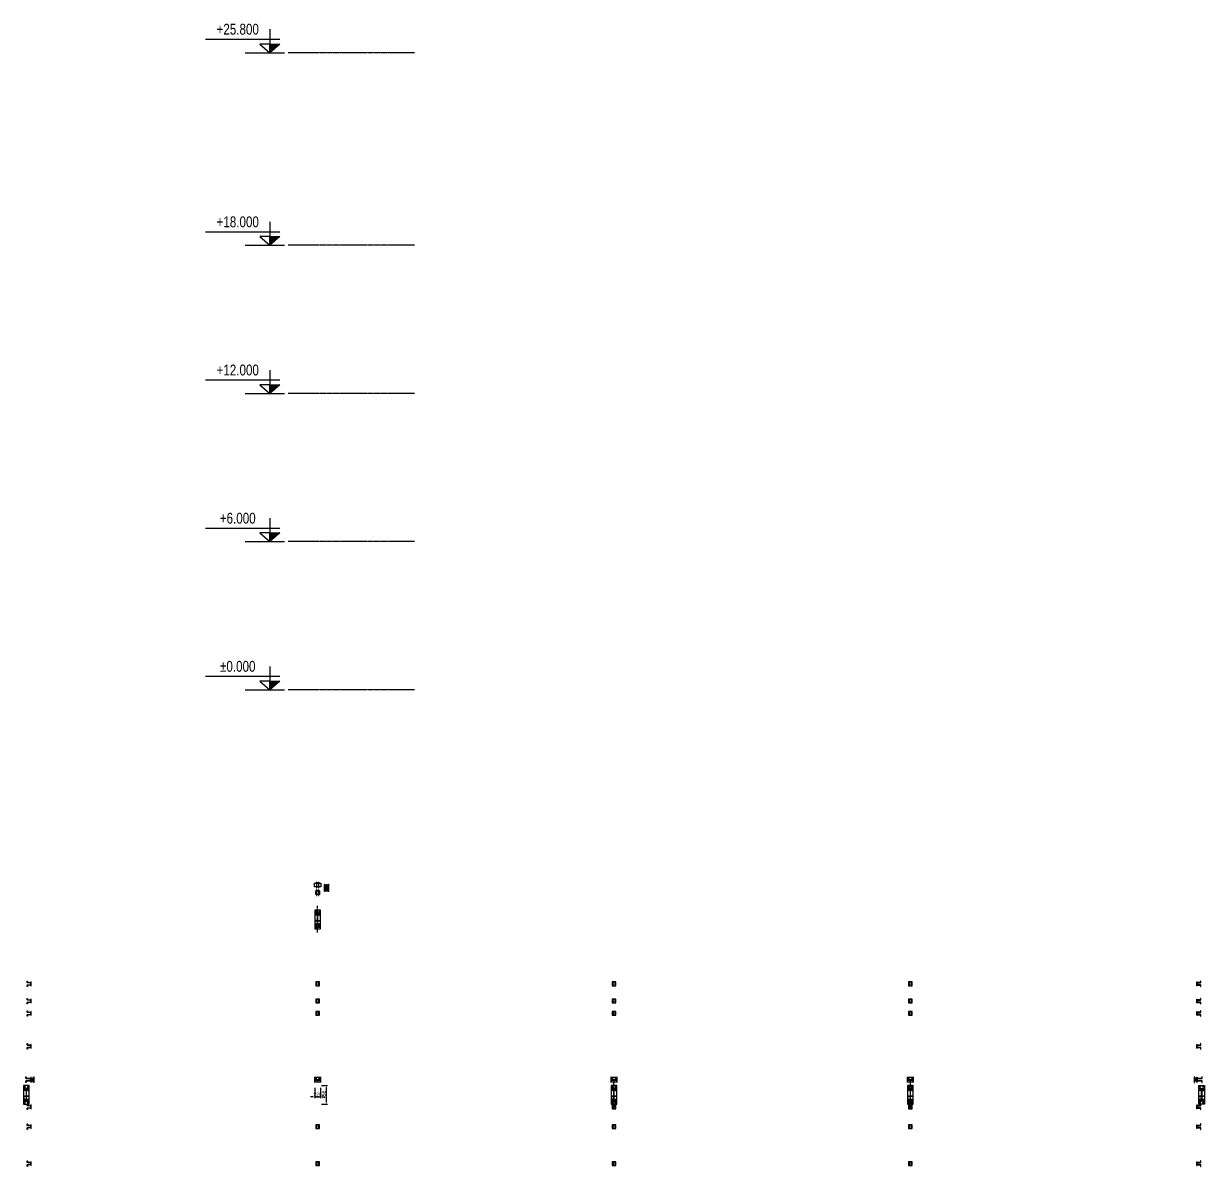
# Model space of a CAD drawing. Header units: millimetres. Extents: x -9238 to 1183474, y -200395 to 125651.
# Drawn here: x 1135664 to 1183474, y -187952 to -141676 of the extents above; entities that cross this region are included whole.
import ezdxf
from ezdxf.enums import TextEntityAlignment as Align

# ---------------------------------------------------------------- set-up
doc = ezdxf.new("R2010")
doc.units = ezdxf.units.MM
doc.header["$LTSCALE"] = 5
doc.header["$PDMODE"] = 35
doc.header["$PDSIZE"] = 5
doc.linetypes.add('CENTER', pattern=[2, 1.25, -0.25, 0.25, -0.25])
doc.linetypes.add('HIDDEN', pattern=[0.375, 0.25, -0.125])
for name, color, linetype in [('10_Steel_QHP', 7, 'Continuous'), ('17_Steel section_QHP', 210, 'Continuous'), ('18_Steel plate_QHP', 140, 'Continuous'), ('19_Bolt_QHP', 2, 'Continuous'), ('1_Gridline_QHP', 251, 'CENTER'), ('26_Checker plate_QHP', 146, 'Continuous'), ('2_Hidden_QHP', 8, 'HIDDEN'), ('4_Text data_QHP', 255, 'Continuous'), ('9_Dim_QHP', 7, 'Continuous')]:
    doc.layers.add(name, color=color, linetype=linetype)
doc.styles.add('VNI', font='vn_vni.shx', dxfattribs={"width": 0.8})
doc.dimstyles.new('QHP 1-50', dxfattribs={"dimscale": 50, "dimtxt": 3, "dimasz": 1.75, "dimexe": 1, "dimexo": 1, "dimgap": 0.5, "dimtad": 1, "dimdec": 0, "dimzin": 0, "dimdsep": 46, "dimtxsty": 'VNI', "dimcen": 4, "dimdle": 1, "dimclrd": 251, "dimclre": 251, "dimclrt": 255, "dimazin": 0, "dimtfac": 1, "dimtdec": 0, "dimtix": 1, "dimtmove": 2, "dimatfit": 3, "dimldrblk": 'OPEN30', "dimfxl": 7.5, "dimfxlon": 1, "dimtolj": 1, "dimtzin": 0, "dimarcsym": 0})
pattern_1 = [(45, (-1213860.482, -121851.399), (-13.47038418, 13.47038418), []), (45, (-1213851.502, -121851.399), (-13.47038418, 13.47038418), [])]
pattern_2 = [(45, (-78083.88, -307284.343), (-13.47038418, 13.47038418), []), (45, (-78074.9, -307284.343), (-13.47038418, 13.47038418), [])]
pattern_3 = [(45, (-1121545.437, -584787.4727), (-2.2450640303, 2.2450640303), [])]
pattern_4 = [(45, (-1120681.2776, -582107.4727), (-2.2450640303, 2.2450640303), [])]
pattern_5 = [(45, (-1120681.2776, -583437.4727), (-2.2450640303, 2.2450640303), [])]
pattern_6 = [(45, (-1120681.2776, -585887.4727), (-2.2450640303, 2.2450640303), [])]
pattern_7 = [(45, (-1120681.2776, -586687.4727), (-2.2450640303, 2.2450640303), [])]
pattern_8 = [(45, (-1120681.2776, -588187.4727), (-2.2450640303, 2.2450640303), [])]
pattern_9 = [(45, (-1120681.2776, -580907.4727), (-2.2450640303, 2.2450640303), [])]
pattern_10 = [(45, (-1120681.2776, -581607.4727), (-2.2450640303, 2.2450640303), [])]

# ---------------------------------------------------------------- blocks, each defined once
blk = doc.blocks.new('TT_AB_M30_B_QHP')
at = {"layer": '19_Bolt_QHP'}
for p, q in [((-27, 0), (27, 0)), ((0, 27), (0, -27))]:
    blk.add_line(p, q, dxfattribs=at)
at = {"layer": '19_Bolt_QHP', "flags": 128}
for points in [[(-27, 27, 0.5, 0.5, 0), (27, -27, 2, 2, 0)], [(27, 27, 0.5, 0.5, 0), (-27, -27, 2, 2, 0)]]:
    blk.add_lwpolyline(points, format="xyseb", dxfattribs=at)
at = {"layer": '19_Bolt_QHP'}
blk.add_circle((0, 0), 15, dxfattribs=at)
blk = doc.blocks.new('AB-001')
at = {"layer": '17_Steel section_QHP'}
h = blk.add_hatch(dxfattribs=at)
h.set_pattern_fill('ANSI32', color=256, scale=2)
h.set_pattern_definition(pattern_1)
h.paths.add_polyline_path([(-88, 120), (88, 120), (88, 128), (2, 128), (2, 628), (88, 628), (88, 636), (-88, 636), (-88, 628), (-2, 628), (-2, 128), (-88, 128)])
blk.add_lwpolyline([(-88, 120), (88, 120), (88, 128), (2, 128), (2, 628), (88, 628), (88, 636), (-88, 636), (-88, 628), (-2, 628), (-2, 128), (-88, 128)], close=True, dxfattribs=at)
at = {"layer": '18_Steel plate_QHP'}
blk.add_lwpolyline([(-112, 0), (112, 0), (112, 756), (-112, 756)], close=True, dxfattribs=at)
at = {"layer": '1_Gridline_QHP'}
blk.add_line((0, -154), (0, 930), dxfattribs=at)
at = {"layer": '19_Bolt_QHP'}
for p in [(-60, 696), (-60, 566)]:
    blk.add_blockref('TT_AB_M30_B_QHP', p, dxfattribs=at)
at = {"layer": '19_Bolt_QHP', "xscale": -1}
for p in [(60, 696), (60, 566)]:
    blk.add_blockref('TT_AB_M30_B_QHP', p, dxfattribs=at)
at = {"layer": '19_Bolt_QHP', "xscale": -1, "rotation": 180}
for p in [(-60, 320), (-60, 190), (-60, 60)]:
    blk.add_blockref('TT_AB_M30_B_QHP', p, dxfattribs=at)
at = {"layer": '19_Bolt_QHP', "rotation": 180}
for p in [(60, 320), (60, 190), (60, 60)]:
    blk.add_blockref('TT_AB_M30_B_QHP', p, dxfattribs=at)
blk = doc.blocks.new('A$Cb48cd430')
at = {"layer": '17_Steel section_QHP'}
h = blk.add_hatch(dxfattribs=at)
h.set_pattern_fill('ANSI32', color=256, scale=2)
h.set_pattern_definition(pattern_1)
h.paths.add_polyline_path([(-88, 120), (88, 120), (88, 128), (2, 128), (2, 628), (88, 628), (88, 636), (-88, 636), (-88, 628), (-2, 628), (-2, 128), (-88, 128)])
blk.add_lwpolyline([(-88, 120), (88, 120), (88, 128), (2, 128), (2, 628), (88, 628), (88, 636), (-88, 636), (-88, 628), (-2, 628), (-2, 128), (-88, 128)], close=True, dxfattribs=at)
at = {"layer": '18_Steel plate_QHP'}
blk.add_lwpolyline([(-112, 0), (112, 0), (112, 756), (-112, 756)], close=True, dxfattribs=at)
at = {"layer": '1_Gridline_QHP'}
blk.add_line((0, -154), (0, 930), dxfattribs=at)
at = {"layer": '19_Bolt_QHP'}
for p in [(-60, 696), (-60, 566)]:
    blk.add_blockref('TT_AB_M30_B_QHP', p, dxfattribs=at)
at = {"layer": '19_Bolt_QHP', "xscale": -1}
for p in [(60, 696), (60, 566)]:
    blk.add_blockref('TT_AB_M30_B_QHP', p, dxfattribs=at)
at = {"layer": '19_Bolt_QHP', "xscale": -1, "rotation": 180}
for p in [(-60, 320), (-60, 190), (-60, 60)]:
    blk.add_blockref('TT_AB_M30_B_QHP', p, dxfattribs=at)
at = {"layer": '19_Bolt_QHP', "rotation": 180}
for p in [(60, 320), (60, 190), (60, 60)]:
    blk.add_blockref('TT_AB_M30_B_QHP', p, dxfattribs=at)
blk = doc.blocks.new('*D103')
at = {"layer": '9_Dim_QHP', "color": 251, "lineweight": -2, "transparency": 16777216}
for p, q in [((1147732, -184677), (1147968, -184677)), ((1147918, -184764), (1147918, -185345)), ((1147732, -185433), (1147968, -185433))]:
    blk.add_line(p, q, dxfattribs=at)
at = {"layer": '9_Dim_QHP', "color": 251, "transparency": 16777216}
for points in [[(1147904, -184764), (1147933, -184764), (1147918, -184677)], [(1147904, -185345), (1147933, -185345), (1147918, -185433)]]:
    blk.add_solid(points, dxfattribs=at)
at = {"layer": 'Defpoints', "color": 0, "transparency": 16777216}
for p in [(1147682, -184677), (1147682, -185433), (1147918, -185433)]:
    blk.add_point(p, dxfattribs=at)
at = {"layer": '9_Dim_QHP', "color": 255, "transparency": 16777216, "insert": (1147818, -185055), "char_height": 150, "attachment_point": 5, "rotation": 90, "style": 'VNI'}
blk.add_mtext('\\A1;756', dxfattribs=at)
blk = doc.blocks.new('_Open30')
at = {"lineweight": -2}
for p, q in [((-1, 0.27), (0, 0)), ((0, 0), (-1, -0.27)), ((0, 0), (-1, 0))]:
    blk.add_line(p, q, dxfattribs=at)
blk = doc.blocks.new('*D104')
at = {"layer": '9_Dim_QHP', "color": 251, "lineweight": -2, "transparency": 16777216}
for p, q in [((1147457, -184765), (1147457, -185190)), ((1147682, -184765), (1147682, -185190)), ((1147369, -185140), (1147282, -185140)), ((1147457, -185140), (1147682, -185140)), ((1147769, -185140), (1147857, -185140))]:
    blk.add_line(p, q, dxfattribs=at)
at = {"layer": '9_Dim_QHP', "color": 251, "transparency": 16777216}
for points in [[(1147369, -185126), (1147369, -185155), (1147457, -185140)], [(1147769, -185126), (1147769, -185155), (1147682, -185140)]]:
    blk.add_solid(points, dxfattribs=at)
at = {"layer": 'Defpoints', "color": 0, "transparency": 16777216}
for p in [(1147457, -184677), (1147682, -184677), (1147682, -185140)]:
    blk.add_point(p, dxfattribs=at)
at = {"layer": '9_Dim_QHP', "color": 255, "transparency": 16777216, "insert": (1147569, -185040), "char_height": 150, "attachment_point": 5, "style": 'VNI'}
blk.add_mtext('\\A1;225', dxfattribs=at)
blk = doc.blocks.new('EB-002')
at = {"color": 6}
for points in [[(-45, 150), (-35, 150), (-35, 185), (-45, 185)], [(-45, 0), (-35, 0), (-35, -35), (-45, -35)], [(35, 150), (45, 150), (45, 185), (35, 185)], [(35, 0), (45, 0), (45, -35), (35, -35)]]:
    blk.add_lwpolyline(points, close=True, dxfattribs=at)
at = {"layer": '18_Steel plate_QHP'}
blk.add_lwpolyline([(-125, 0), (125, 0), (125, 150), (-125, 150)], close=True, dxfattribs=at)
at = {"layer": '1_Gridline_QHP'}
for p, q in [((-40, 190), (-40, -40)), ((40, 190), (40, -40))]:
    blk.add_line(p, q, dxfattribs=at)
at = {"layer": '2_Hidden_QHP'}
for points in [[(-45, -35), (-45, 185), (-35, 185), (-35, -35)], [(35, -35), (35, 185), (45, 185), (45, -35)]]:
    blk.add_lwpolyline(points, close=True, dxfattribs=at)
blk = doc.blocks.new('EB-001')
at = {"color": 6}
for points in [[(-79, 200), (-67, 200), (-67, 245), (-79, 245)], [(-79, 0), (-67, 0), (-67, -45), (-79, -45)], [(-4, 200), (8, 200), (8, 245), (-4, 245)], [(-4, 0), (8, 0), (8, -45), (-4, -45)], [(71, 200), (83, 200), (83, 245), (71, 245)], [(71, 0), (83, 0), (83, -45), (71, -45)]]:
    blk.add_lwpolyline(points, close=True, dxfattribs=at)
at = {"layer": '18_Steel plate_QHP'}
blk.add_lwpolyline([(-98, 0), (102, 0), (102, 200), (-98, 200)], close=True, dxfattribs=at)
at = {"layer": '1_Gridline_QHP'}
for p, q in [((-73, 250), (-73, -50)), ((2, 250), (2, -50)), ((77, 250), (77, -50))]:
    blk.add_line(p, q, dxfattribs=at)
at = {"layer": '2_Hidden_QHP'}
for points in [[(-79, -45), (-79, 245), (-67, 245), (-67, -45)], [(-4, -45), (-4, 245), (8, 245), (8, -45)], [(71, -45), (71, 245), (83, 245), (83, -45)]]:
    blk.add_lwpolyline(points, close=True, dxfattribs=at)
blk = doc.blocks.new('EB-003')
at = {"color": 6}
for points in [[(-45, 150), (-35, 150), (-35, 185), (-45, 185)], [(-45, 0), (-35, 0), (-35, -35), (-45, -35)], [(35, 150), (45, 150), (45, 185), (35, 185)], [(35, 0), (45, 0), (45, -35), (35, -35)]]:
    blk.add_lwpolyline(points, close=True, dxfattribs=at)
at = {"layer": '18_Steel plate_QHP'}
blk.add_lwpolyline([(-75, 0), (75, 0), (75, 150), (-75, 150)], close=True, dxfattribs=at)
at = {"layer": '1_Gridline_QHP'}
for p, q in [((-40, 190), (-40, -40)), ((40, 190), (40, -40))]:
    blk.add_line(p, q, dxfattribs=at)
at = {"layer": '2_Hidden_QHP'}
for points in [[(-45, -35), (-45, 185), (-35, 185), (-35, -35)], [(35, -35), (35, 185), (45, 185), (45, -35)]]:
    blk.add_lwpolyline(points, close=True, dxfattribs=at)
blk = doc.blocks.new('QHP_LEVEL')
blk.add_hatch(color=1).paths.add_polyline_path([(-1, 1.75), (-3, 0), (-3, 1.75)])
at = {"color": 1}
for p, q in [((-16, 2.75), (-3, 2.75)), ((-3, 4.75), (-3, 1.75)), ((-3, 2.75), (-1, 2.75)), ((-8, 0), (0, 0))]:
    blk.add_line(p, q, dxfattribs=at)
blk.add_lwpolyline([(-3, 1.75), (-5, 1.75), (-3, 0)], dxfattribs=at)
blk.add_lwpolyline([(-1, 1.75), (-3, 0), (-3, 1.75)], close=True, dxfattribs=at)
at = {"layer": '4_Text data_QHP', "style": 'VNI', "width": 0.8}
for tag, p in [('CODE', (-9.5, 4.75)), ('(C.H)', (-12.5, 0.75))]:
    blk.add_attdef(tag, text='', height=2.2, dxfattribs=at).set_placement(p, align=Align.MIDDLE_CENTER)
blk = doc.blocks.new('levelBlock')
at = {"layer": '1_Gridline_QHP'}
for p, q in [((2566, 25800), (-2566, 25800)), ((2566, 18000), (-2566, 18000)), ((2566, 12000), (-2566, 12000)), ((2566, 6000), (-2566, 6000)), ((2566, 0), (-2566, 0))]:
    blk.add_line(p, q, dxfattribs=at)
at = {"layer": '10_Steel_QHP'}
ref = blk.add_blockref('QHP_LEVEL', (-2708, 25800), dxfattribs=dict(at, xscale=200, yscale=200, zscale=200))
ref.add_attrib('CODE', '+25.800', dxfattribs={"layer": '4_Text data_QHP', "height": 440, "style": 'VNI', "width": 0.8}).set_placement((-4608, 26750), align=Align.MIDDLE_CENTER)
ref = blk.add_blockref('QHP_LEVEL', (-2708, 18000), dxfattribs=dict(at, xscale=200, yscale=200, zscale=200))
ref.add_attrib('CODE', '+18.000', dxfattribs={"layer": '4_Text data_QHP', "height": 440, "style": 'VNI', "width": 0.8}).set_placement((-4608, 18950), align=Align.MIDDLE_CENTER)
ref = blk.add_blockref('QHP_LEVEL', (-2708, 12000), dxfattribs=dict(at, xscale=200, yscale=200, zscale=200))
ref.add_attrib('CODE', '+12.000', dxfattribs={"layer": '4_Text data_QHP', "height": 440, "style": 'VNI', "width": 0.8}).set_placement((-4608, 12950), align=Align.MIDDLE_CENTER)
ref = blk.add_blockref('QHP_LEVEL', (-2708, 6000), dxfattribs=dict(at, xscale=200, yscale=200, zscale=200))
ref.add_attrib('CODE', '+6.000', dxfattribs={"layer": '4_Text data_QHP', "height": 440, "style": 'VNI', "width": 0.8}).set_placement((-4608, 6950), align=Align.MIDDLE_CENTER)
ref = blk.add_blockref('QHP_LEVEL', (-2708, 0), dxfattribs=dict(at, xscale=200, yscale=200, zscale=200))
ref.add_attrib('CODE', '%%P0.000', dxfattribs={"layer": '4_Text data_QHP', "height": 440, "style": 'VNI', "width": 0.8}).set_placement((-4608, 950), align=Align.MIDDLE_CENTER)

msp = doc.modelspace()

# ---------------------------------------------------------------- hatches: boundary and pattern name
at = {"layer": '17_Steel section_QHP'}
h = msp.add_hatch(dxfattribs=at)
h.set_pattern_fill('ANSI32', color=256, scale=2)
h.set_pattern_definition(pattern_2)
h.paths.add_polyline_path([(1135689.1, -185312.9), (1135864.1, -185312.9), (1135864.1, -185304.9), (1135779.1, -185304.9), (1135779.1, -184804.9), (1135864.1, -184804.9), (1135864.1, -184796.9), (1135689.1, -184796.9), (1135689.1, -184804.9), (1135774.1, -184804.9), (1135774.1, -185304.9), (1135689.1, -185304.9)])
h = msp.add_hatch(dxfattribs=at)
h.set_pattern_fill('ANSI32', color=256, scale=2)
h.set_pattern_definition(pattern_2)
h.paths.add_polyline_path([(1183449.1, -185312.9), (1183274.1, -185312.9), (1183274.1, -185304.9), (1183359.1, -185304.9), (1183359.1, -184804.9), (1183274.1, -184804.9), (1183274.1, -184796.9), (1183449.1, -184796.9), (1183449.1, -184804.9), (1183364.1, -184804.9), (1183364.1, -185304.9), (1183449.1, -185304.9)])
at = {"layer": '26_Checker plate_QHP'}
h = msp.add_hatch(dxfattribs=at)
h.set_pattern_fill('ANSI31', color=256)
h.set_pattern_definition(pattern_9)
h.paths.add_polyline_path([(1135969.1, -180634.7), (1135969.1, -180484.7), (1135961.1, -180484.7), (1135961.1, -180634.7)])
h = msp.add_hatch(dxfattribs=at)
h.set_pattern_fill('ANSI31', color=256)
h.set_pattern_definition(pattern_9)
h.paths.add_polyline_path([(1183169.1, -180634.7), (1183169.1, -180484.7), (1183177.1, -180484.7), (1183177.1, -180634.7)])
h = msp.add_hatch(dxfattribs=at)
h.set_pattern_fill('ANSI31', color=256)
h.set_pattern_definition(pattern_10)
h.paths.add_polyline_path([(1135969.1, -181334.7), (1135969.1, -181184.7), (1135961.1, -181184.7), (1135961.1, -181334.7)])
h = msp.add_hatch(dxfattribs=at)
h.set_pattern_fill('ANSI31', color=256)
h.set_pattern_definition(pattern_10)
h.paths.add_polyline_path([(1183169.1, -181334.7), (1183169.1, -181184.7), (1183177.1, -181184.7), (1183177.1, -181334.7)])
h = msp.add_hatch(dxfattribs=at)
h.set_pattern_fill('ANSI31', color=256)
h.set_pattern_definition(pattern_4)
h.paths.add_polyline_path([(1135969.1, -181834.7), (1135969.1, -181684.7), (1135961.1, -181684.7), (1135961.1, -181834.7)])
h = msp.add_hatch(dxfattribs=at)
h.set_pattern_fill('ANSI31', color=256)
h.set_pattern_definition(pattern_4)
h.paths.add_polyline_path([(1183169.1, -181834.7), (1183169.1, -181684.7), (1183177.1, -181684.7), (1183177.1, -181834.7)])
h = msp.add_hatch(dxfattribs=at)
h.set_pattern_fill('ANSI31', color=256)
h.set_pattern_definition(pattern_5)
h.paths.add_polyline_path([(1135969.1, -183164.7), (1135969.1, -183014.7), (1135961.1, -183014.7), (1135961.1, -183164.7)])
h = msp.add_hatch(dxfattribs=at)
h.set_pattern_fill('ANSI31', color=256)
h.set_pattern_definition(pattern_5)
h.paths.add_polyline_path([(1183169.1, -183164.7), (1183169.1, -183014.7), (1183177.1, -183014.7), (1183177.1, -183164.7)])
h = msp.add_hatch(dxfattribs=at)
h.set_pattern_fill('ANSI31', color=256)
h.set_pattern_definition(pattern_3)
h.paths.add_polyline_path([(1135969.1, -184539.7), (1135969.1, -184339.7), (1135957.1, -184339.7), (1135957.1, -184539.7)])
h = msp.add_hatch(dxfattribs=at)
h.set_pattern_fill('ANSI31', color=256)
h.set_pattern_definition(pattern_3)
h.paths.add_polyline_path([(1183169.1, -184539.7), (1183169.1, -184339.7), (1183181.1, -184339.7), (1183181.1, -184539.7)])
h = msp.add_hatch(dxfattribs=at)
h.set_pattern_fill('ANSI31', color=256)
h.set_pattern_definition(pattern_6)
h.paths.add_polyline_path([(1135969.1, -185614.7), (1135969.1, -185464.7), (1135961.1, -185464.7), (1135961.1, -185614.7)])
h = msp.add_hatch(dxfattribs=at)
h.set_pattern_fill('ANSI31', color=256)
h.set_pattern_definition(pattern_6)
h.paths.add_polyline_path([(1183169.1, -185614.7), (1183169.1, -185464.7), (1183177.1, -185464.7), (1183177.1, -185614.7)])
h = msp.add_hatch(dxfattribs=at)
h.set_pattern_fill('ANSI31', color=256)
h.set_pattern_definition(pattern_7)
h.paths.add_polyline_path([(1135969.1, -186414.7), (1135969.1, -186264.7), (1135961.1, -186264.7), (1135961.1, -186414.7)])
h = msp.add_hatch(dxfattribs=at)
h.set_pattern_fill('ANSI31', color=256)
h.set_pattern_definition(pattern_7)
h.paths.add_polyline_path([(1183169.1, -186414.7), (1183169.1, -186264.7), (1183177.1, -186264.7), (1183177.1, -186414.7)])
h = msp.add_hatch(dxfattribs=at)
h.set_pattern_fill('ANSI31', color=256)
h.set_pattern_definition(pattern_8)
h.paths.add_polyline_path([(1135969.1, -187914.7), (1135969.1, -187764.7), (1135961.1, -187764.7), (1135961.1, -187914.7)])
h = msp.add_hatch(dxfattribs=at)
h.set_pattern_fill('ANSI31', color=256)
h.set_pattern_definition(pattern_8)
h.paths.add_polyline_path([(1183169.1, -187914.7), (1183169.1, -187764.7), (1183177.1, -187764.7), (1183177.1, -187914.7)])

# ---------------------------------------------------------------- linework, layer by layer
at = {"layer": '10_Steel_QHP', "color": 6}
for points in [[(1135811.1, -180671.7), (1135811.1, -180614.7, -0.4142136), (1135824.1, -180601.7), (1135951.1, -180601.7, 0.4142136), (1135953.1, -180599.7), (1135953.1, -180519.7, 0.4142136), (1135951.1, -180517.7), (1135824.1, -180517.7, -0.4142136), (1135811.1, -180504.7), (1135811.1, -180447.7), (1135819.1, -180447.7), (1135819.1, -180504.7, 0.4142136), (1135824.1, -180509.7), (1135951.1, -180509.7, -0.4142136), (1135961.1, -180519.7), (1135961.1, -180599.7, -0.4142136), (1135951.1, -180609.7), (1135824.1, -180609.7, 0.4142136), (1135819.1, -180614.7), (1135819.1, -180671.7)], [(1183327.1, -180671.7), (1183327.1, -180614.7, 0.4142136), (1183314.1, -180601.7), (1183187.1, -180601.7, -0.4142136), (1183185.1, -180599.7), (1183185.1, -180519.7, -0.4142136), (1183187.1, -180517.7), (1183314.1, -180517.7, 0.4142136), (1183327.1, -180504.7), (1183327.1, -180447.7), (1183319.1, -180447.7), (1183319.1, -180504.7, -0.4142136), (1183314.1, -180509.7), (1183187.1, -180509.7, 0.4142136), (1183177.1, -180519.7), (1183177.1, -180599.7, 0.4142136), (1183187.1, -180609.7), (1183314.1, -180609.7, -0.4142136), (1183319.1, -180614.7), (1183319.1, -180671.7)], [(1135811.1, -181371.7), (1135811.1, -181314.7, -0.4142136), (1135824.1, -181301.7), (1135951.1, -181301.7, 0.4142136), (1135953.1, -181299.7), (1135953.1, -181219.7, 0.4142136), (1135951.1, -181217.7), (1135824.1, -181217.7, -0.4142136), (1135811.1, -181204.7), (1135811.1, -181147.7), (1135819.1, -181147.7), (1135819.1, -181204.7, 0.4142136), (1135824.1, -181209.7), (1135951.1, -181209.7, -0.4142136), (1135961.1, -181219.7), (1135961.1, -181299.7, -0.4142136), (1135951.1, -181309.7), (1135824.1, -181309.7, 0.4142136), (1135819.1, -181314.7), (1135819.1, -181371.7)], [(1183327.1, -181371.7), (1183327.1, -181314.7, 0.4142136), (1183314.1, -181301.7), (1183187.1, -181301.7, -0.4142136), (1183185.1, -181299.7), (1183185.1, -181219.7, -0.4142136), (1183187.1, -181217.7), (1183314.1, -181217.7, 0.4142136), (1183327.1, -181204.7), (1183327.1, -181147.7), (1183319.1, -181147.7), (1183319.1, -181204.7, -0.4142136), (1183314.1, -181209.7), (1183187.1, -181209.7, 0.4142136), (1183177.1, -181219.7), (1183177.1, -181299.7, 0.4142136), (1183187.1, -181309.7), (1183314.1, -181309.7, -0.4142136), (1183319.1, -181314.7), (1183319.1, -181371.7)], [(1135811.1, -181871.7), (1135811.1, -181814.7, -0.4142136), (1135824.1, -181801.7), (1135951.1, -181801.7, 0.4142136), (1135953.1, -181799.7), (1135953.1, -181719.7, 0.4142136), (1135951.1, -181717.7), (1135824.1, -181717.7, -0.4142136), (1135811.1, -181704.7), (1135811.1, -181647.7), (1135819.1, -181647.7), (1135819.1, -181704.7, 0.4142136), (1135824.1, -181709.7), (1135951.1, -181709.7, -0.4142136), (1135961.1, -181719.7), (1135961.1, -181799.7, -0.4142136), (1135951.1, -181809.7), (1135824.1, -181809.7, 0.4142136), (1135819.1, -181814.7), (1135819.1, -181871.7)], [(1183327.1, -181871.7), (1183327.1, -181814.7, 0.4142136), (1183314.1, -181801.7), (1183187.1, -181801.7, -0.4142136), (1183185.1, -181799.7), (1183185.1, -181719.7, -0.4142136), (1183187.1, -181717.7), (1183314.1, -181717.7, 0.4142136), (1183327.1, -181704.7), (1183327.1, -181647.7), (1183319.1, -181647.7), (1183319.1, -181704.7, -0.4142136), (1183314.1, -181709.7), (1183187.1, -181709.7, 0.4142136), (1183177.1, -181719.7), (1183177.1, -181799.7, 0.4142136), (1183187.1, -181809.7), (1183314.1, -181809.7, -0.4142136), (1183319.1, -181814.7), (1183319.1, -181871.7)], [(1135811.1, -183201.7), (1135811.1, -183144.7, -0.4142136), (1135824.1, -183131.7), (1135951.1, -183131.7, 0.4142136), (1135953.1, -183129.7), (1135953.1, -183049.7, 0.4142136), (1135951.1, -183047.7), (1135824.1, -183047.7, -0.4142136), (1135811.1, -183034.7), (1135811.1, -182977.7), (1135819.1, -182977.7), (1135819.1, -183034.7, 0.4142136), (1135824.1, -183039.7), (1135951.1, -183039.7, -0.4142136), (1135961.1, -183049.7), (1135961.1, -183129.7, -0.4142136), (1135951.1, -183139.7), (1135824.1, -183139.7, 0.4142136), (1135819.1, -183144.7), (1135819.1, -183201.7)], [(1183327.1, -183201.7), (1183327.1, -183144.7, 0.4142136), (1183314.1, -183131.7), (1183187.1, -183131.7, -0.4142136), (1183185.1, -183129.7), (1183185.1, -183049.7, -0.4142136), (1183187.1, -183047.7), (1183314.1, -183047.7, 0.4142136), (1183327.1, -183034.7), (1183327.1, -182977.7), (1183319.1, -182977.7), (1183319.1, -183034.7, -0.4142136), (1183314.1, -183039.7), (1183187.1, -183039.7, 0.4142136), (1183177.1, -183049.7), (1183177.1, -183129.7, 0.4142136), (1183187.1, -183139.7), (1183314.1, -183139.7, -0.4142136), (1183319.1, -183144.7), (1183319.1, -183201.7)], [(1135757.1, -184551.7), (1135757.1, -184494.7, -0.4142136), (1135770.1, -184481.7), (1135947.1, -184481.7, 0.4142136), (1135949.1, -184479.7), (1135949.1, -184399.7, 0.4142136), (1135947.1, -184397.7), (1135770.1, -184397.7, -0.4142136), (1135757.1, -184384.7), (1135757.1, -184327.7), (1135765.1, -184327.7), (1135765.1, -184384.7, 0.4142136), (1135770.1, -184389.7), (1135947.1, -184389.7, -0.4142136), (1135957.1, -184399.7), (1135957.1, -184479.7, -0.4142136), (1135947.1, -184489.7), (1135770.1, -184489.7, 0.4142136), (1135765.1, -184494.7), (1135765.1, -184551.7)], [(1183381.1, -184551.7), (1183381.1, -184494.7, 0.4142136), (1183368.1, -184481.7), (1183191.1, -184481.7, -0.4142136), (1183189.1, -184479.7), (1183189.1, -184399.7, -0.4142136), (1183191.1, -184397.7), (1183368.1, -184397.7, 0.4142136), (1183381.1, -184384.7), (1183381.1, -184327.7), (1183373.1, -184327.7), (1183373.1, -184384.7, -0.4142136), (1183368.1, -184389.7), (1183191.1, -184389.7, 0.4142136), (1183181.1, -184399.7), (1183181.1, -184479.7, 0.4142136), (1183191.1, -184489.7), (1183368.1, -184489.7, -0.4142136), (1183373.1, -184494.7), (1183373.1, -184551.7)], [(1135811.1, -185651.7), (1135811.1, -185594.7, -0.4142136), (1135824.1, -185581.7), (1135951.1, -185581.7, 0.4142136), (1135953.1, -185579.7), (1135953.1, -185499.7, 0.4142136), (1135951.1, -185497.7), (1135824.1, -185497.7, -0.4142136), (1135811.1, -185484.7), (1135811.1, -185427.7), (1135819.1, -185427.7), (1135819.1, -185484.7, 0.4142136), (1135824.1, -185489.7), (1135951.1, -185489.7, -0.4142136), (1135961.1, -185499.7), (1135961.1, -185579.7, -0.4142136), (1135951.1, -185589.7), (1135824.1, -185589.7, 0.4142136), (1135819.1, -185594.7), (1135819.1, -185651.7)], [(1183327.1, -185651.7), (1183327.1, -185594.7, 0.4142136), (1183314.1, -185581.7), (1183187.1, -185581.7, -0.4142136), (1183185.1, -185579.7), (1183185.1, -185499.7, -0.4142136), (1183187.1, -185497.7), (1183314.1, -185497.7, 0.4142136), (1183327.1, -185484.7), (1183327.1, -185427.7), (1183319.1, -185427.7), (1183319.1, -185484.7, -0.4142136), (1183314.1, -185489.7), (1183187.1, -185489.7, 0.4142136), (1183177.1, -185499.7), (1183177.1, -185579.7, 0.4142136), (1183187.1, -185589.7), (1183314.1, -185589.7, -0.4142136), (1183319.1, -185594.7), (1183319.1, -185651.7)], [(1135811.1, -186451.7), (1135811.1, -186394.7, -0.4142136), (1135824.1, -186381.7), (1135951.1, -186381.7, 0.4142136), (1135953.1, -186379.7), (1135953.1, -186299.7, 0.4142136), (1135951.1, -186297.7), (1135824.1, -186297.7, -0.4142136), (1135811.1, -186284.7), (1135811.1, -186227.7), (1135819.1, -186227.7), (1135819.1, -186284.7, 0.4142136), (1135824.1, -186289.7), (1135951.1, -186289.7, -0.4142136), (1135961.1, -186299.7), (1135961.1, -186379.7, -0.4142136), (1135951.1, -186389.7), (1135824.1, -186389.7, 0.4142136), (1135819.1, -186394.7), (1135819.1, -186451.7)], [(1183327.1, -186451.7), (1183327.1, -186394.7, 0.4142136), (1183314.1, -186381.7), (1183187.1, -186381.7, -0.4142136), (1183185.1, -186379.7), (1183185.1, -186299.7, -0.4142136), (1183187.1, -186297.7), (1183314.1, -186297.7, 0.4142136), (1183327.1, -186284.7), (1183327.1, -186227.7), (1183319.1, -186227.7), (1183319.1, -186284.7, -0.4142136), (1183314.1, -186289.7), (1183187.1, -186289.7, 0.4142136), (1183177.1, -186299.7), (1183177.1, -186379.7, 0.4142136), (1183187.1, -186389.7), (1183314.1, -186389.7, -0.4142136), (1183319.1, -186394.7), (1183319.1, -186451.7)], [(1135811.1, -187951.7), (1135811.1, -187894.7, -0.4142136), (1135824.1, -187881.7), (1135951.1, -187881.7, 0.4142136), (1135953.1, -187879.7), (1135953.1, -187799.7, 0.4142136), (1135951.1, -187797.7), (1135824.1, -187797.7, -0.4142136), (1135811.1, -187784.7), (1135811.1, -187727.7), (1135819.1, -187727.7), (1135819.1, -187784.7, 0.4142136), (1135824.1, -187789.7), (1135951.1, -187789.7, -0.4142136), (1135961.1, -187799.7), (1135961.1, -187879.7, -0.4142136), (1135951.1, -187889.7), (1135824.1, -187889.7, 0.4142136), (1135819.1, -187894.7), (1135819.1, -187951.7)], [(1183327.1, -187951.7), (1183327.1, -187894.7, 0.4142136), (1183314.1, -187881.7), (1183187.1, -187881.7, -0.4142136), (1183185.1, -187879.7), (1183185.1, -187799.7, -0.4142136), (1183187.1, -187797.7), (1183314.1, -187797.7, 0.4142136), (1183327.1, -187784.7), (1183327.1, -187727.7), (1183319.1, -187727.7), (1183319.1, -187784.7, -0.4142136), (1183314.1, -187789.7), (1183187.1, -187789.7, 0.4142136), (1183177.1, -187799.7), (1183177.1, -187879.7, 0.4142136), (1183187.1, -187889.7), (1183314.1, -187889.7, -0.4142136), (1183319.1, -187894.7), (1183319.1, -187951.7)]]:
    msp.add_lwpolyline(points, format="xyb", close=True, dxfattribs=at)
at = {"layer": '17_Steel section_QHP'}
for points in [[(1135689.1, -185312.9), (1135864.1, -185312.9), (1135864.1, -185304.9), (1135779.1, -185304.9), (1135779.1, -184804.9), (1135864.1, -184804.9), (1135864.1, -184796.9), (1135689.1, -184796.9), (1135689.1, -184804.9), (1135774.1, -184804.9), (1135774.1, -185304.9), (1135689.1, -185304.9)], [(1183449.1, -185312.9), (1183274.1, -185312.9), (1183274.1, -185304.9), (1183359.1, -185304.9), (1183359.1, -184804.9), (1183274.1, -184804.9), (1183274.1, -184796.9), (1183449.1, -184796.9), (1183449.1, -184804.9), (1183364.1, -184804.9), (1183364.1, -185304.9), (1183449.1, -185304.9)]]:
    msp.add_lwpolyline(points, close=True, dxfattribs=at)
at = {"layer": '18_Steel plate_QHP'}
for points in [[(1135969.1, -180634.7), (1135969.1, -180484.7), (1135961.1, -180484.7), (1135961.1, -180634.7)], [(1147494.1, -180634.7), (1147644.1, -180634.7), (1147644.1, -180484.7), (1147494.1, -180484.7)], [(1159494.1, -180634.7), (1159644.1, -180634.7), (1159644.1, -180484.7), (1159494.1, -180484.7)], [(1171494.1, -180634.7), (1171644.1, -180634.7), (1171644.1, -180484.7), (1171494.1, -180484.7)], [(1183169.1, -180634.7), (1183169.1, -180484.7), (1183177.1, -180484.7), (1183177.1, -180634.7)], [(1135969.1, -181334.7), (1135969.1, -181184.7), (1135961.1, -181184.7), (1135961.1, -181334.7)], [(1147494.1, -181334.7), (1147644.1, -181334.7), (1147644.1, -181184.7), (1147494.1, -181184.7)], [(1159494.1, -181334.7), (1159644.1, -181334.7), (1159644.1, -181184.7), (1159494.1, -181184.7)], [(1171494.1, -181334.7), (1171644.1, -181334.7), (1171644.1, -181184.7), (1171494.1, -181184.7)], [(1183169.1, -181334.7), (1183169.1, -181184.7), (1183177.1, -181184.7), (1183177.1, -181334.7)], [(1135969.1, -181834.7), (1135969.1, -181684.7), (1135961.1, -181684.7), (1135961.1, -181834.7)], [(1147494.1, -181834.7), (1147644.1, -181834.7), (1147644.1, -181684.7), (1147494.1, -181684.7)], [(1159494.1, -181834.7), (1159644.1, -181834.7), (1159644.1, -181684.7), (1159494.1, -181684.7)], [(1159494.1, -181834.7), (1159644.1, -181834.7), (1159644.1, -181684.7), (1159494.1, -181684.7)], [(1159494.1, -181834.7), (1159644.1, -181834.7), (1159644.1, -181684.7), (1159494.1, -181684.7)], [(1171494.1, -181834.7), (1171644.1, -181834.7), (1171644.1, -181684.7), (1171494.1, -181684.7)], [(1171494.1, -181834.7), (1171644.1, -181834.7), (1171644.1, -181684.7), (1171494.1, -181684.7)], [(1171494.1, -181834.7), (1171644.1, -181834.7), (1171644.1, -181684.7), (1171494.1, -181684.7)], [(1183169.1, -181834.7), (1183169.1, -181684.7), (1183177.1, -181684.7), (1183177.1, -181834.7)], [(1135969.1, -183164.7), (1135969.1, -183014.7), (1135961.1, -183014.7), (1135961.1, -183164.7)], [(1183169.1, -183164.7), (1183169.1, -183014.7), (1183177.1, -183014.7), (1183177.1, -183164.7)], [(1135969.1, -184539.7), (1135969.1, -184339.7), (1135957.1, -184339.7), (1135957.1, -184539.7)], [(1136059.1, -184454.7), (1135969.1, -184454.7), (1135969.1, -184444.7), (1136059.1, -184444.7)], [(1135969.1, -184529.7), (1135969.1, -184464.7), (1135979.1, -184454.7), (1136049.1, -184454.7), (1136049.1, -184464.7), (1135979.1, -184529.7)], [(1136069.1, -184444.7), (1135979.1, -184444.7), (1135979.1, -184434.7), (1136069.1, -184434.7)], [(1136069.1, -184349.7), (1136069.1, -184424.7), (1136059.1, -184434.7), (1135989.1, -184434.7), (1135989.1, -184424.7), (1136059.1, -184349.7)], [(1136069.1, -184549.7), (1136069.1, -184329.7), (1136077.1, -184329.7), (1136077.1, -184549.7)], [(1147459.1, -184549.7), (1147459.1, -184329.7), (1147451.1, -184329.7), (1147451.1, -184549.7)], [(1147459.1, -184349.7), (1147459.1, -184424.7), (1147469.1, -184434.7), (1147539.1, -184434.7), (1147539.1, -184424.7), (1147469.1, -184349.7)], [(1147459.1, -184444.7), (1147549.1, -184444.7), (1147549.1, -184434.7), (1147459.1, -184434.7)], [(1147669.1, -184539.7), (1147469.1, -184539.7), (1147469.1, -184339.7), (1147669.1, -184339.7)], [(1147669.1, -184444.7), (1147469.1, -184444.7), (1147469.1, -184454.7), (1147669.1, -184454.7)], [(1147565.1, -184454.7), (1147565.1, -184529.7), (1147573.1, -184529.7), (1147573.1, -184454.7)], [(1147679.1, -184444.7), (1147589.1, -184444.7), (1147589.1, -184434.7), (1147679.1, -184434.7)], [(1147679.1, -184349.7), (1147679.1, -184424.7), (1147669.1, -184434.7), (1147599.1, -184434.7), (1147599.1, -184424.7), (1147669.1, -184349.7)], [(1147679.1, -184549.7), (1147679.1, -184329.7), (1147687.1, -184329.7), (1147687.1, -184549.7)], [(1159459.1, -184549.7), (1159459.1, -184329.7), (1159451.1, -184329.7), (1159451.1, -184549.7)], [(1159459.1, -184349.7), (1159459.1, -184424.7), (1159469.1, -184434.7), (1159539.1, -184434.7), (1159539.1, -184424.7), (1159469.1, -184349.7)], [(1159459.1, -184444.7), (1159549.1, -184444.7), (1159549.1, -184434.7), (1159459.1, -184434.7)], [(1159669.1, -184539.7), (1159469.1, -184539.7), (1159469.1, -184339.7), (1159669.1, -184339.7)], [(1159669.1, -184444.7), (1159469.1, -184444.7), (1159469.1, -184454.7), (1159669.1, -184454.7)], [(1159565.1, -184454.7), (1159565.1, -184529.7), (1159573.1, -184529.7), (1159573.1, -184454.7)], [(1159679.1, -184444.7), (1159589.1, -184444.7), (1159589.1, -184434.7), (1159679.1, -184434.7)], [(1159679.1, -184349.7), (1159679.1, -184424.7), (1159669.1, -184434.7), (1159599.1, -184434.7), (1159599.1, -184424.7), (1159669.1, -184349.7)], [(1159679.1, -184549.7), (1159679.1, -184329.7), (1159687.1, -184329.7), (1159687.1, -184549.7)], [(1171459.1, -184549.7), (1171459.1, -184329.7), (1171451.1, -184329.7), (1171451.1, -184549.7)], [(1171459.1, -184349.7), (1171459.1, -184424.7), (1171469.1, -184434.7), (1171539.1, -184434.7), (1171539.1, -184424.7), (1171469.1, -184349.7)], [(1171459.1, -184444.7), (1171549.1, -184444.7), (1171549.1, -184434.7), (1171459.1, -184434.7)], [(1171669.1, -184539.7), (1171469.1, -184539.7), (1171469.1, -184339.7), (1171669.1, -184339.7)], [(1171669.1, -184444.7), (1171469.1, -184444.7), (1171469.1, -184454.7), (1171669.1, -184454.7)], [(1171565.1, -184454.7), (1171565.1, -184529.7), (1171573.1, -184529.7), (1171573.1, -184454.7)], [(1171679.1, -184444.7), (1171589.1, -184444.7), (1171589.1, -184434.7), (1171679.1, -184434.7)], [(1171679.1, -184349.7), (1171679.1, -184424.7), (1171669.1, -184434.7), (1171599.1, -184434.7), (1171599.1, -184424.7), (1171669.1, -184349.7)], [(1171679.1, -184549.7), (1171679.1, -184329.7), (1171687.1, -184329.7), (1171687.1, -184549.7)], [(1183069.1, -184549.7), (1183069.1, -184329.7), (1183061.1, -184329.7), (1183061.1, -184549.7)], [(1183069.1, -184349.7), (1183069.1, -184424.7), (1183079.1, -184434.7), (1183149.1, -184434.7), (1183149.1, -184424.7), (1183079.1, -184349.7)], [(1183069.1, -184444.7), (1183159.1, -184444.7), (1183159.1, -184434.7), (1183069.1, -184434.7)], [(1183079.1, -184454.7), (1183169.1, -184454.7), (1183169.1, -184444.7), (1183079.1, -184444.7)], [(1183169.1, -184529.7), (1183169.1, -184464.7), (1183159.1, -184454.7), (1183089.1, -184454.7), (1183089.1, -184464.7), (1183159.1, -184529.7)], [(1183169.1, -184539.7), (1183169.1, -184339.7), (1183181.1, -184339.7), (1183181.1, -184539.7)], [(1135664.1, -185432.9), (1135889.1, -185432.9), (1135889.1, -184676.9), (1135664.1, -184676.9)], [(1183474.1, -185432.9), (1183249.1, -185432.9), (1183249.1, -184676.9), (1183474.1, -184676.9)], [(1135969.1, -185614.7), (1135969.1, -185464.7), (1135961.1, -185464.7), (1135961.1, -185614.7)], [(1159494.1, -185614.7), (1159644.1, -185614.7), (1159644.1, -185464.7), (1159494.1, -185464.7)], [(1171494.1, -185614.7), (1171644.1, -185614.7), (1171644.1, -185464.7), (1171494.1, -185464.7)], [(1183169.1, -185614.7), (1183169.1, -185464.7), (1183177.1, -185464.7), (1183177.1, -185614.7)], [(1135969.1, -186414.7), (1135969.1, -186264.7), (1135961.1, -186264.7), (1135961.1, -186414.7)], [(1147494.1, -186414.7), (1147644.1, -186414.7), (1147644.1, -186264.7), (1147494.1, -186264.7)], [(1159494.1, -186414.7), (1159644.1, -186414.7), (1159644.1, -186264.7), (1159494.1, -186264.7)], [(1171494.1, -186414.7), (1171644.1, -186414.7), (1171644.1, -186264.7), (1171494.1, -186264.7)], [(1183169.1, -186414.7), (1183169.1, -186264.7), (1183177.1, -186264.7), (1183177.1, -186414.7)], [(1135969.1, -187914.7), (1135969.1, -187764.7), (1135961.1, -187764.7), (1135961.1, -187914.7)], [(1147494.1, -187914.7), (1147644.1, -187914.7), (1147644.1, -187764.7), (1147494.1, -187764.7)], [(1159494.1, -187914.7), (1159644.1, -187914.7), (1159644.1, -187764.7), (1159494.1, -187764.7)], [(1171494.1, -187914.7), (1171644.1, -187914.7), (1171644.1, -187764.7), (1171494.1, -187764.7)], [(1183169.1, -187914.7), (1183169.1, -187764.7), (1183177.1, -187764.7), (1183177.1, -187914.7)]]:
    msp.add_lwpolyline(points, close=True, dxfattribs=at)
at = {"layer": '19_Bolt_QHP'}
for points in [[(1136019.1, -184424.7, 0, 0, 0), (1136019.1, -184434.7, 20, 20, 0), (1136019.1, -184454.7, 0, 0, 0), (1136019.1, -184464.7, 0, 0, 0)], [(1147509.1, -184424.7, 0, 0, 0), (1147509.1, -184434.7, 20, 20, 0), (1147509.1, -184454.7, 0, 0, 0), (1147509.1, -184464.7, 0, 0, 0)], [(1147629.1, -184424.7, 0, 0, 0), (1147629.1, -184434.7, 20, 20, 0), (1147629.1, -184454.7, 0, 0, 0), (1147629.1, -184464.7, 0, 0, 0)], [(1159509.1, -184424.7, 0, 0, 0), (1159509.1, -184434.7, 20, 20, 0), (1159509.1, -184454.7, 0, 0, 0), (1159509.1, -184464.7, 0, 0, 0)], [(1159629.1, -184424.7, 0, 0, 0), (1159629.1, -184434.7, 20, 20, 0), (1159629.1, -184454.7, 0, 0, 0), (1159629.1, -184464.7, 0, 0, 0)], [(1171509.1, -184424.7, 0, 0, 0), (1171509.1, -184434.7, 20, 20, 0), (1171509.1, -184454.7, 0, 0, 0), (1171509.1, -184464.7, 0, 0, 0)], [(1171629.1, -184424.7, 0, 0, 0), (1171629.1, -184434.7, 20, 20, 0), (1171629.1, -184454.7, 0, 0, 0), (1171629.1, -184464.7, 0, 0, 0)], [(1183119.1, -184424.7, 0, 0, 0), (1183119.1, -184434.7, 20, 20, 0), (1183119.1, -184454.7, 0, 0, 0), (1183119.1, -184464.7, 0, 0, 0)]]:
    msp.add_lwpolyline(points, format="xyseb", dxfattribs=at)
at = {"layer": '2_Hidden_QHP'}
for points in [[(1147525.1, -180509.7, -1), (1147533.1, -180509.7), (1147533.1, -180609.7, -1), (1147525.1, -180609.7)], [(1147613.1, -180509.7, 1), (1147605.1, -180509.7), (1147605.1, -180609.7, 1), (1147613.1, -180609.7)], [(1159525.1, -180509.7, -1), (1159533.1, -180509.7), (1159533.1, -180609.7, -1), (1159525.1, -180609.7)], [(1159613.1, -180509.7, 1), (1159605.1, -180509.7), (1159605.1, -180609.7, 1), (1159613.1, -180609.7)], [(1171525.1, -180509.7, -1), (1171533.1, -180509.7), (1171533.1, -180609.7, -1), (1171525.1, -180609.7)], [(1171613.1, -180509.7, 1), (1171605.1, -180509.7), (1171605.1, -180609.7, 1), (1171613.1, -180609.7)], [(1147525.1, -181209.7, -1), (1147533.1, -181209.7), (1147533.1, -181309.7, -1), (1147525.1, -181309.7)], [(1147613.1, -181209.7, 1), (1147605.1, -181209.7), (1147605.1, -181309.7, 1), (1147613.1, -181309.7)], [(1159525.1, -181209.7, -1), (1159533.1, -181209.7), (1159533.1, -181309.7, -1), (1159525.1, -181309.7)], [(1159613.1, -181209.7, 1), (1159605.1, -181209.7), (1159605.1, -181309.7, 1), (1159613.1, -181309.7)], [(1171525.1, -181209.7, -1), (1171533.1, -181209.7), (1171533.1, -181309.7, -1), (1171525.1, -181309.7)], [(1171613.1, -181209.7, 1), (1171605.1, -181209.7), (1171605.1, -181309.7, 1), (1171613.1, -181309.7)], [(1147525.1, -181709.7, -1), (1147533.1, -181709.7), (1147533.1, -181809.7, -1), (1147525.1, -181809.7)], [(1147613.1, -181709.7, 1), (1147605.1, -181709.7), (1147605.1, -181809.7, 1), (1147613.1, -181809.7)], [(1159525.1, -181709.7, -1), (1159533.1, -181709.7), (1159533.1, -181809.7, -1), (1159525.1, -181809.7)], [(1159525.1, -181709.7, -1), (1159533.1, -181709.7), (1159533.1, -181809.7, -1), (1159525.1, -181809.7)], [(1159525.1, -181709.7, -1), (1159533.1, -181709.7), (1159533.1, -181809.7, -1), (1159525.1, -181809.7)], [(1159613.1, -181709.7, 1), (1159605.1, -181709.7), (1159605.1, -181809.7, 1), (1159613.1, -181809.7)], [(1159613.1, -181709.7, 1), (1159605.1, -181709.7), (1159605.1, -181809.7, 1), (1159613.1, -181809.7)], [(1159613.1, -181709.7, 1), (1159605.1, -181709.7), (1159605.1, -181809.7, 1), (1159613.1, -181809.7)], [(1171525.1, -181709.7, -1), (1171533.1, -181709.7), (1171533.1, -181809.7, -1), (1171525.1, -181809.7)], [(1171525.1, -181709.7, -1), (1171533.1, -181709.7), (1171533.1, -181809.7, -1), (1171525.1, -181809.7)], [(1171525.1, -181709.7, -1), (1171533.1, -181709.7), (1171533.1, -181809.7, -1), (1171525.1, -181809.7)], [(1171613.1, -181709.7, 1), (1171605.1, -181709.7), (1171605.1, -181809.7, 1), (1171613.1, -181809.7)], [(1171613.1, -181709.7, 1), (1171605.1, -181709.7), (1171605.1, -181809.7, 1), (1171613.1, -181809.7)], [(1171613.1, -181709.7, 1), (1171605.1, -181709.7), (1171605.1, -181809.7, 1), (1171613.1, -181809.7)], [(1159525.1, -185489.7, -1), (1159533.1, -185489.7), (1159533.1, -185589.7, -1), (1159525.1, -185589.7)], [(1159613.1, -185489.7, 1), (1159605.1, -185489.7), (1159605.1, -185589.7, 1), (1159613.1, -185589.7)], [(1171525.1, -185489.7, -1), (1171533.1, -185489.7), (1171533.1, -185589.7, -1), (1171525.1, -185589.7)], [(1171613.1, -185489.7, 1), (1171605.1, -185489.7), (1171605.1, -185589.7, 1), (1171613.1, -185589.7)], [(1147525.1, -186289.7, -1), (1147533.1, -186289.7), (1147533.1, -186389.7, -1), (1147525.1, -186389.7)], [(1147613.1, -186289.7, 1), (1147605.1, -186289.7), (1147605.1, -186389.7, 1), (1147613.1, -186389.7)], [(1159525.1, -186289.7, -1), (1159533.1, -186289.7), (1159533.1, -186389.7, -1), (1159525.1, -186389.7)], [(1159613.1, -186289.7, 1), (1159605.1, -186289.7), (1159605.1, -186389.7, 1), (1159613.1, -186389.7)], [(1171525.1, -186289.7, -1), (1171533.1, -186289.7), (1171533.1, -186389.7, -1), (1171525.1, -186389.7)], [(1171613.1, -186289.7, 1), (1171605.1, -186289.7), (1171605.1, -186389.7, 1), (1171613.1, -186389.7)], [(1147525.1, -187789.7, -1), (1147533.1, -187789.7), (1147533.1, -187889.7, -1), (1147525.1, -187889.7)], [(1147613.1, -187789.7, 1), (1147605.1, -187789.7), (1147605.1, -187889.7, 1), (1147613.1, -187889.7)], [(1159525.1, -187789.7, -1), (1159533.1, -187789.7), (1159533.1, -187889.7, -1), (1159525.1, -187889.7)], [(1159613.1, -187789.7, 1), (1159605.1, -187789.7), (1159605.1, -187889.7, 1), (1159613.1, -187889.7)], [(1171525.1, -187789.7, -1), (1171533.1, -187789.7), (1171533.1, -187889.7, -1), (1171525.1, -187889.7)], [(1171613.1, -187789.7, 1), (1171605.1, -187789.7), (1171605.1, -187889.7, 1), (1171613.1, -187889.7)]]:
    msp.add_lwpolyline(points, format="xyb", close=True, dxfattribs=at)

# ---------------------------------------------------------------- block references
for name, p in [('levelBlock', (1148941.7, -168652.9)), ('EB-001', (1147926, -176777)), ('AB-001', (1147569.1, -178328)), ('A$Cb48cd430', (1159569.1, -185432.9)), ('A$Cb48cd430', (1171569.1, -185432.9))]:
    msp.add_blockref(name, p)
at = {"xscale": -1}
for name, p in [('EB-002', (1147569.1, -176633.5)), ('EB-003', (1147569.1, -176944.4))]:
    msp.add_blockref(name, p, dxfattribs=at)
at = {"layer": '19_Bolt_QHP'}
for p in [(1135716.6, -184736.9), (1135716.6, -184866.9), (1183301.6, -184736.9), (1183301.6, -184866.9)]:
    msp.add_blockref('TT_AB_M30_B_QHP', p, dxfattribs=at)
at = {"layer": '19_Bolt_QHP', "xscale": -1}
for p in [(1135836.6, -184736.9), (1135836.6, -184866.9), (1183421.6, -184736.9), (1183421.6, -184866.9)]:
    msp.add_blockref('TT_AB_M30_B_QHP', p, dxfattribs=at)
at = {"layer": '19_Bolt_QHP', "xscale": -1, "rotation": 180}
for p in [(1135716.6, -185112.9), (1135716.6, -185242.9), (1135716.6, -185372.9), (1183301.6, -185112.9), (1183301.6, -185242.9), (1183301.6, -185372.9)]:
    msp.add_blockref('TT_AB_M30_B_QHP', p, dxfattribs=at)
at = {"layer": '19_Bolt_QHP', "rotation": 180}
for p in [(1135836.6, -185112.9), (1135836.6, -185242.9), (1135836.6, -185372.9), (1183421.6, -185112.9), (1183421.6, -185242.9), (1183421.6, -185372.9)]:
    msp.add_blockref('TT_AB_M30_B_QHP', p, dxfattribs=at)

# ---------------------------------------------------------------- dimensions: what is measured, and where the dimension line sits
at = {"layer": '9_Dim_QHP'}
dim = msp.add_linear_dim(base=(1147681.6, -185140.2), p1=(1147456.6, -184676.9), p2=(1147681.6, -184676.9), dimstyle='QHP 1-50', dxfattribs=at)
dim.commit()
dim.dimension.update_dxf_attribs({"geometry": '*D104', "text_midpoint": (1147569.1, -185040.2)})
dim = msp.add_linear_dim(base=(1147918.1, -185432.9), p1=(1147681.6, -184676.9), p2=(1147681.6, -185432.9), angle=90, dimstyle='QHP 1-50', dxfattribs=at)
dim.commit()
dim.dimension.update_dxf_attribs({"geometry": '*D103', "text_midpoint": (1147818.1, -185054.9)})

doc.saveas('drawing.dxf')
